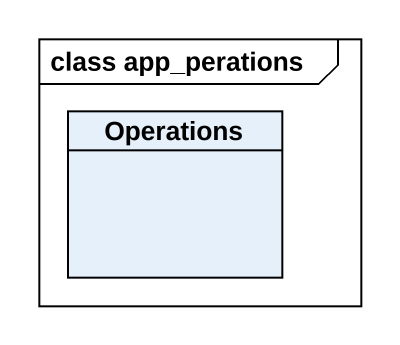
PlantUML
@startuml
mainframe class app_perations
hide circle
hide empty members
class Operations
@enduml
